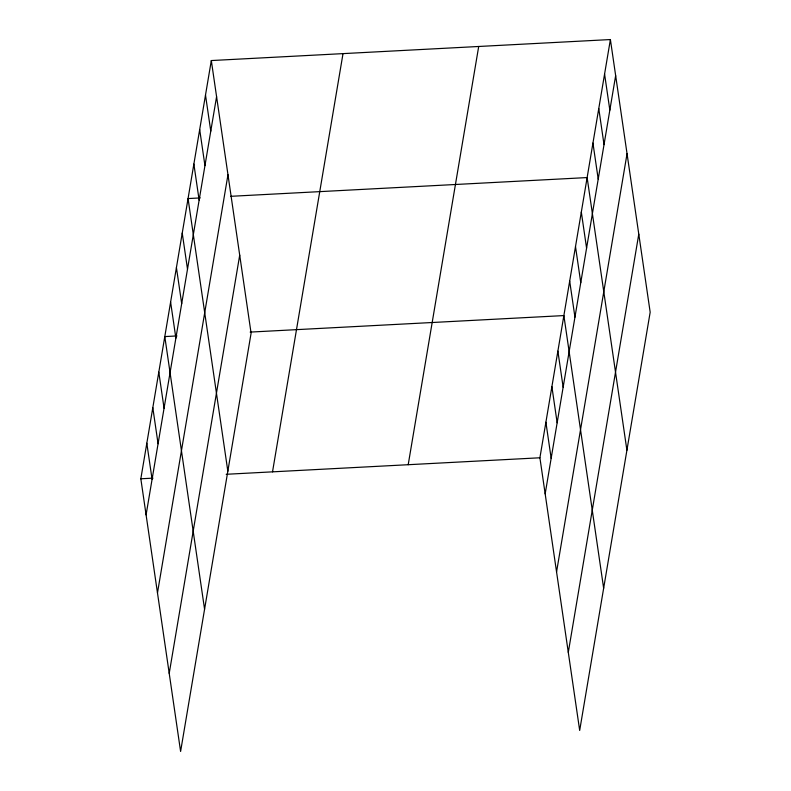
<?xml version="1.0" encoding="UTF-8"?>
<svg xmlns="http://www.w3.org/2000/svg" width="791" height="791" viewBox="0 0 791 791"><rect width="100%" height="100%" fill="white"/><g stroke="black" fill="none" stroke-linecap="round" stroke-linejoin="round"><path stroke-width="1.19" d="M211.316 60.551L251.093 333.219L180.605 751.45L140.828 478.782L211.316 60.551L610.395 39.55L650.172 312.218L579.684 730.449L539.907 457.781L610.395 39.55M146.088 514.862L216.586 96.631M157.478 592.934L227.976 174.702M169.215 673.378L239.713 255.147M272.519 471.851L343.017 53.62M408.205 464.713L478.703 46.481M545.167 493.861L615.655 75.629M556.557 571.942L627.045 153.711M568.294 652.377L638.782 234.146M200.252 197.928L188.06 198.561L227.838 471.238M230.735 196.316L587.13 177.57L626.907 450.237M176.986 335.938L164.795 336.58L204.572 609.248M250.154 332.091L563.874 315.579L603.652 588.257M140.828 478.782L153.019 478.14M226.186 474.284L539.907 457.781M604.581 74.057L609.841 110.137M598.767 108.555L604.027 144.644M592.943 143.062L598.214 179.142M581.316 212.067L586.586 248.156M575.502 246.574L580.762 282.654M569.688 281.082L574.948 317.161M557.882 351.135L563.143 387.214M551.891 386.68L557.151 422.77M545.899 422.226L551.159 458.315M205.502 95.058L210.772 131.138M199.688 129.556L204.948 165.645M193.874 164.063L199.134 200.143M182.237 233.068L187.507 269.158M176.423 267.576L181.693 303.655M170.609 302.073L175.879 338.162M158.803 372.136L164.063 408.215M152.811 407.681L158.071 443.761M146.819 443.227L152.08 479.316"/></g></svg>
